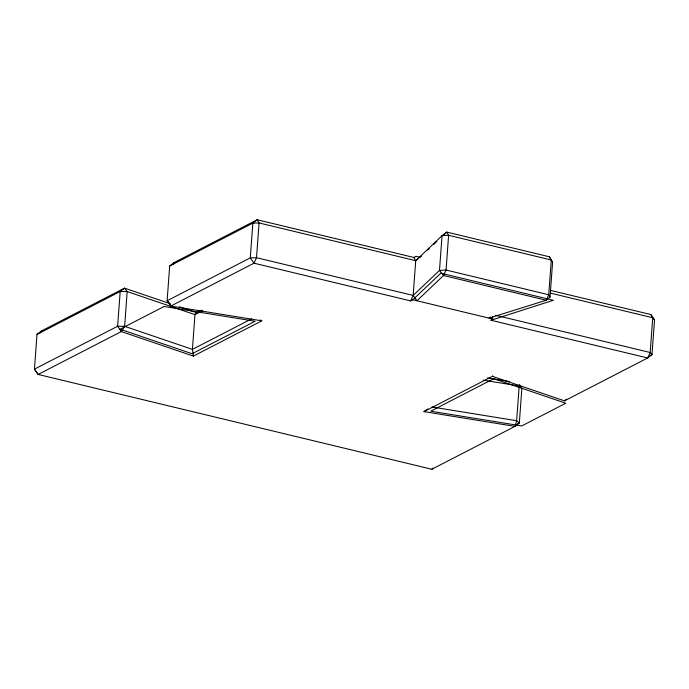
<?xml version="1.0" encoding="UTF-8"?>
<svg xmlns="http://www.w3.org/2000/svg" width="689" height="689" viewBox="0 0 689 689"><rect width="100%" height="100%" fill="white"/><g stroke="black" fill="none" stroke-linecap="round" stroke-linejoin="round"><path stroke-width="1.03" d="M170.2 303.677L124.52 288.14L41.34 331.021L36.999 334.398L34.45 369.14L38.145 374.454L431.822 469.252L515.002 426.37L519.334 422.994L521.883 388.251L519.248 384.462M421.659 255.877L420.144 257.324L416.044 256.334L413.848 257.471L257.178 219.748L173.998 262.63L169.666 266.006L167.117 300.748L170.812 306.062L261.829 320.816L193.402 356.092L121.324 331.573L117.63 326.259L120.179 291.516L124.52 288.14L127.181 291.568L194.97 314.632L202.609 310.696M170.14 304.038L170.812 306.062L253.991 263.181L410.653 300.904L413.176 295.426L415.725 260.683L413.848 257.471M483.256 380.147L519.196 385.969L516.638 420.721L515.002 426.37L423.976 411.617L425.94 410.291M490.577 317.009L489.104 318.129L546.213 300.232L550.037 297.062L552.595 262.32L549.4 256.799L446.722 232.072L442.037 235.69L415.725 260.683L259.064 222.952L252.846 223.124L169.666 266.006M550.589 290.405L650.855 314.546L654.55 319.86L652.001 354.602L647.66 357.979L564.48 400.86L492.411 376.34L423.976 411.617M173.456 264.507L173.998 262.63M40.496 332.847L41.34 331.021M650.855 314.546L652.733 317.758L650.183 352.501L647.66 357.979L490.999 320.256L492.678 316.604M492.411 376.34L492.816 375.849M201.343 310.205L196.589 312.66L194.97 314.632L192.42 349.375L193.402 356.092M427.74 250.107L429.256 248.669M433.812 244.337L436.852 241.451M443.69 234.958L446.722 232.072L448.608 235.285L446.059 270.028L443.535 275.505L416.957 300.757L413.176 295.426L256.515 257.703L250.288 257.867L167.117 300.748L169.132 302.454M413.176 295.426L439.487 270.441L446.059 270.028L548.737 294.754L550.037 297.062M410.653 300.904L412.857 299.767L440.839 273.188L553.319 300.283L490.999 320.256M431.822 469.252L433.269 468.132M564.48 400.86L566.651 399.172M415.725 260.683L417.939 259.004M426.138 410.162L426.965 409.593M427.507 409.232L427.947 408.93M36.999 334.398L120.179 291.516L127.181 291.568L124.631 326.319L121.324 331.573L38.145 374.454L34.45 369.14L117.63 326.259L124.631 326.319L192.42 349.375L251.597 318.878M516.466 424.476L519.334 422.994L516.638 420.721L432.089 407.01M650.089 355.593L652.001 354.602L650.183 352.501L495.606 315.278M487.493 377.968L509.722 381.568M550.382 293.109L652.733 317.758L654.55 319.86M412.857 299.767L493.195 319.119M179.329 306.786L196.589 312.66M260.399 319.946L261.829 320.816M519.196 385.969L521.883 388.251M549.4 256.799L552.595 262.32M252.846 223.124L250.288 257.867L253.991 263.181L256.515 257.703L259.064 222.952L257.178 219.748L252.846 223.124M442.037 235.69L439.487 270.441L443.535 275.505L546.213 300.232L548.737 294.754L551.286 260.011L448.608 235.285L442.037 235.69M164.077 306.493L120.024 329.204L192.102 353.724L255.094 321.246L164.077 306.493M493.712 378.709L430.711 411.187L521.737 425.94L565.781 403.229L493.712 378.709"/></g></svg>
